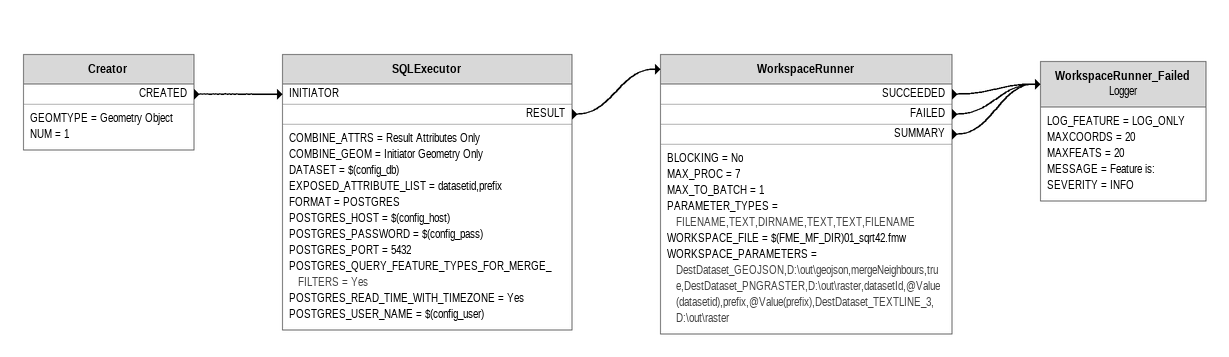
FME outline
Creator
    GEOMTYPE = Geometry Object
    NUM = 1
    CREATED -> SQLExecutor [INITIATOR]
SQLExecutor
    COMBINE_ATTRS = Result Attributes Only
    COMBINE_GEOM = Initiator Geometry Only
    DATASET = $(config_db)
    EXPOSED_ATTRIBUTE_LIST = datasetid,prefix
    FORMAT = POSTGRES
    POSTGRES_HOST = $(config_host)
    POSTGRES_PASSWORD = $(config_pass)
    POSTGRES_PORT = 5432
    POSTGRES_QUERY_FEATURE_TYPES_FOR_MERGE_FILTERS = Yes
    POSTGRES_READ_TIME_WITH_TIMEZONE = Yes
    POSTGRES_USER_NAME = $(config_user)
    RESULT -> WorkspaceRunner
WorkspaceRunner
    BLOCKING = No
    MAX_PROC = 7
    MAX_TO_BATCH = 1
    PARAMETER_TYPES = FILENAME,TEXT,DIRNAME,TEXT,TEXT,FILENAME
    WORKSPACE_FILE = $(FME_MF_DIR)01_sqrt42.fmw
    WORKSPACE_PARAMETERS = DestDataset_GEOJSON,D:\out\geojson,mergeNeighbours,true,DestDataset_PNGRASTER,D:\out\raster,datasetId,@Value(datasetid),prefix,@Value(prefix),DestDataset_TEXTLINE_3,D:\out\raster
    SUCCEEDED -> WorkspaceRunner_Failed
    FAILED -> WorkspaceRunner_Failed
    SUMMARY -> WorkspaceRunner_Failed
WorkspaceRunner_Failed: Logger
    LOG_FEATURE = LOG_ONLY
    MAXCOORDS = 20
    MAXFEATS = 20
    MESSAGE = Feature is:
    SEVERITY = INFO
